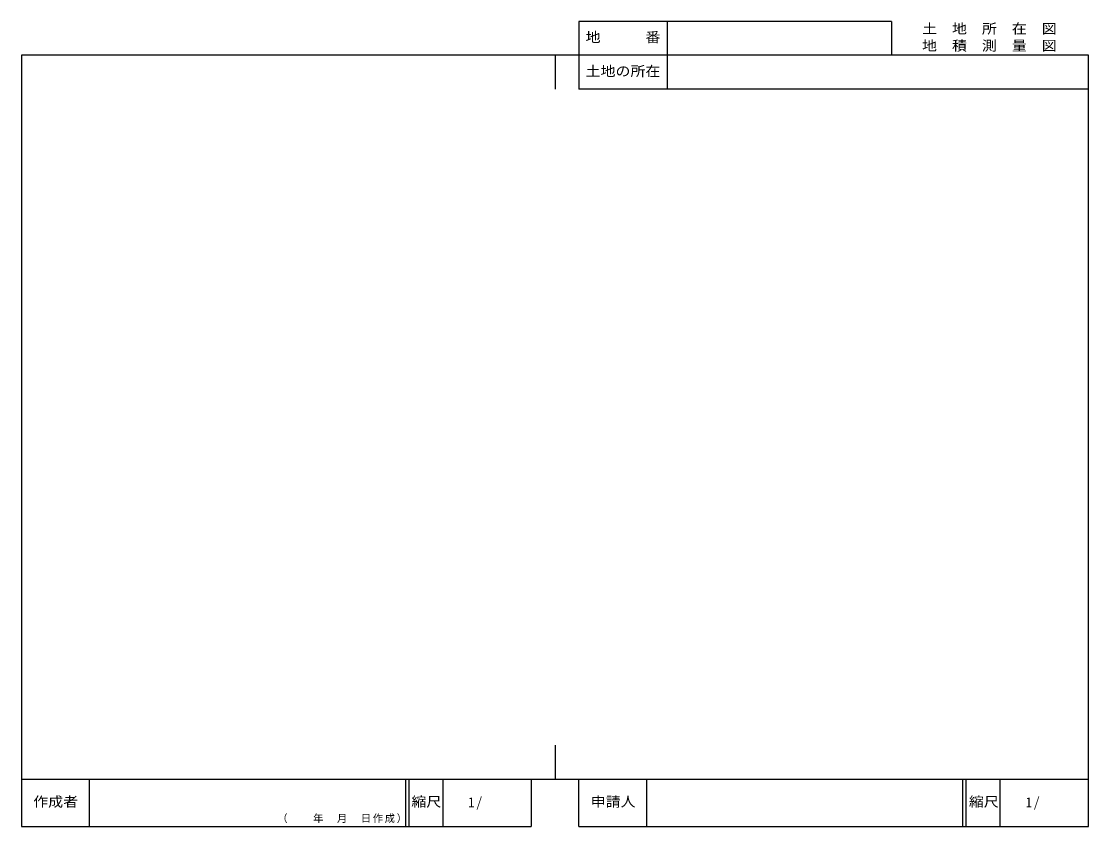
# Model space of a CAD drawing. Units: millimetres on the paper. Extents: x -157 to 157, y -118 to 118.
import ezdxf
from ezdxf.enums import TextEntityAlignment as Align

# ---------------------------------------------------------------- set-up
doc = ezdxf.new("R2010")
doc.units = ezdxf.units.MM
doc.layers.add('F-0', color=6, linetype='Continuous')
doc.styles.add('ＭＳ ゴシック', font='')
doc.styles.get('ＭＳ ゴシック').set_extended_font_data('MS Gothic')

msp = doc.modelspace()

# ---------------------------------------------------------------- linework, layer by layer
at = {"layer": 'F-0'}
for p, q in [((7, 118.5), (7, 98.5)), ((99, 118.5), (7, 118.5)), ((33, 118.5), (33, 98.5)), ((99, 118.5), (99, 108.5)), ((157, 108.5), (-157, 108.5)), ((-157, 108.5), (-157, -118.5)), ((0, 108.5), (0, 98.5)), ((157, -118.5), (157, 108.5)), ((157, 98.5), (7, 98.5)), ((0, -94.5), (0, -104.5)), ((-157, -104.5), (157, -104.5)), ((-137, -104.5), (-137, -118.5)), ((-44, -104.5), (-44, -118.5)), ((-43, -104.5), (-43, -118.5)), ((-33, -104.5), (-33, -118.5)), ((-7, -104.5), (-7, -118.5)), ((7, -118.5), (7, -104.5)), ((27, -118.5), (27, -104.5)), ((120, -118.5), (120, -104.5)), ((121, -118.5), (121, -104.5)), ((131, -118.5), (131, -104.5)), ((-157, -118.5), (-7, -118.5)), ((7, -118.5), (157, -118.5))]:
    msp.add_line(p, q, dxfattribs=at)

# ---------------------------------------------------------------- texts
at = {"layer": 'F-0', "color": 7, "style": 'ＭＳ ゴシック', "width": 1.1}
for s, p in [('土\u3000地\u3000所\u3000在\u3000図', (108, 114)), ('地\u3000\u3000\u3000番', (9, 111.5)), ('地\u3000積\u3000測\u3000量\u3000図', (108, 109)), ('土地の所在', (9, 101.5)), ('作成者', (-153.5, -113.5)), ('縮尺', (-42.25, -113.5)), ('申請人', (10.5, -113.5)), ('縮尺', (121.75, -113.5))]:
    msp.add_text(s, height=2.933, dxfattribs=at).set_placement(p, align=Align.BOTTOM_LEFT)
at = {"layer": 'F-0', "color": 7, "attachment_point": 7, "style": 'ＭＳ ゴシック'}
for s, insert, char_height in [('\\T1.28;\\W0.9;1/\\~\\~\\~', (-25.5, -113.5), 2.933), ('\\T1.28;\\W0.9;1/\\~\\~\\~', (138.5, -113.5), 2.933), ('\\T1.17;（\u3000\u3000年\u3000月\u3000日作成）', (-81.67, -117.45), 2.199)]:
    msp.add_mtext(s, dxfattribs=dict(at, insert=insert, char_height=char_height))

doc.saveas('drawing.dxf')
